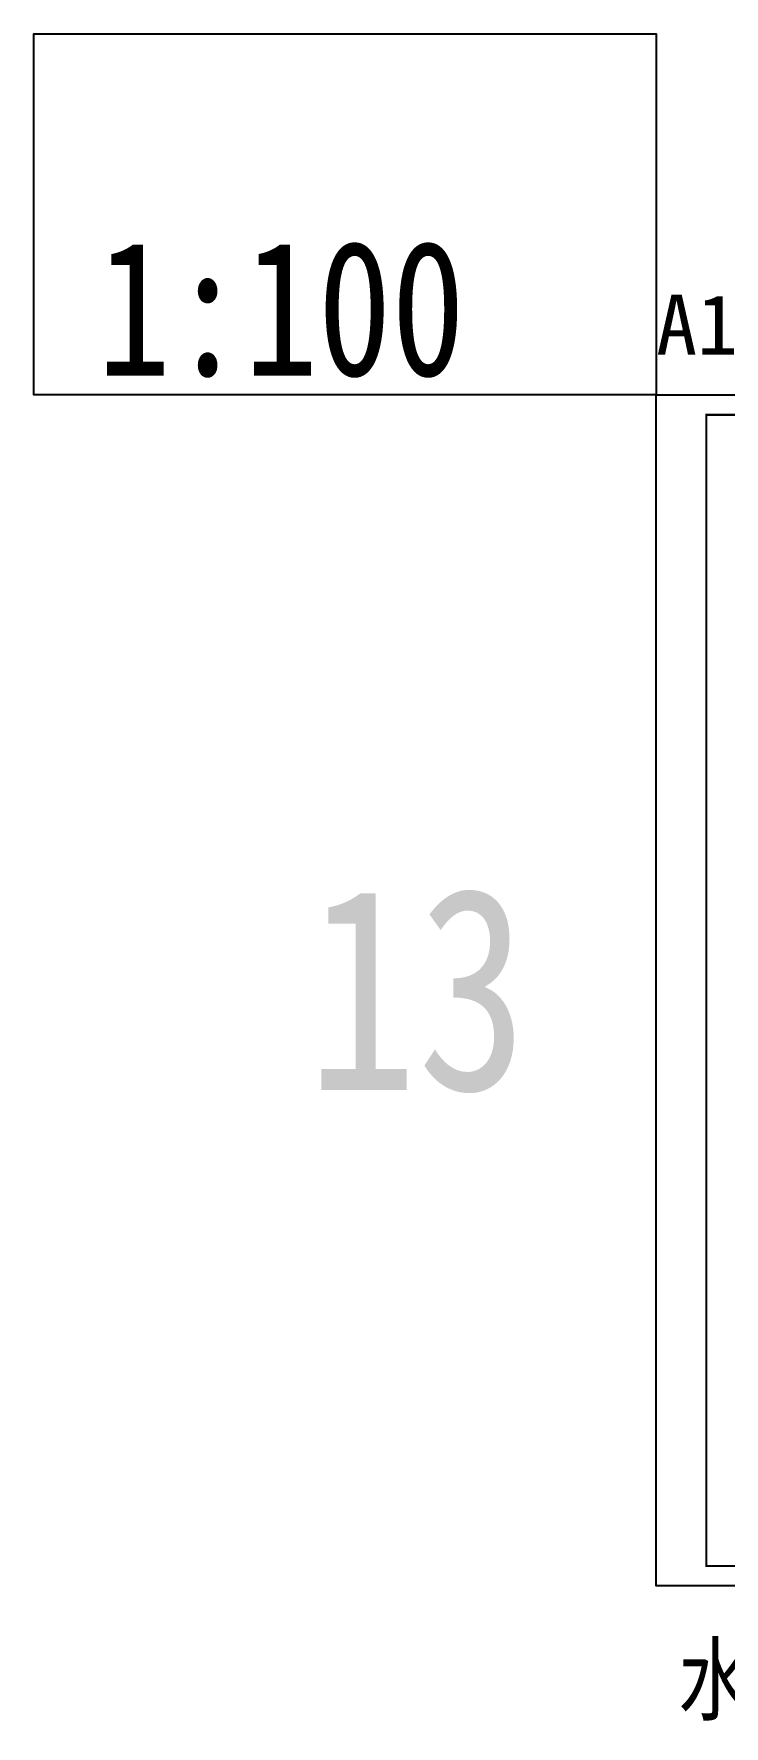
# Model space of a CAD drawing. Extents: x 27938 to 1042331, y -235042 to 1535213.
# Drawn here: x 783112 to 817499, y 353093 to 437487 of the extents above; entities that cross this region are included whole.
import ezdxf

# ---------------------------------------------------------------- set-up
doc = ezdxf.new("R2010")
doc.units = 0
doc.header["$LTSCALE"] = 1000
doc.header["$MEASUREMENT"] = 0
for name, color, linetype in [('text', 7, 'Continuous'), ('图框', 140, 'Continuous'), ('导图字', 7, 'Continuous')]:
    doc.layers.add(name, color=color, linetype=linetype)
doc.layers.add('yichutu', color=7, linetype='Continuous', true_color=0xffffff, plot=False)
doc.styles.add('_TCH_LABEL', font='simhei.ttf')
doc.styles.add('黑体', font='simhei.ttf')

# ---------------------------------------------------------------- blocks, each defined once
blk = doc.blocks.new('TK')
at = {"layer": '图框'}
blk.add_lwpolyline([(465375, 548714), (549475, 548714), (549475, 489314), (465375, 489314)], close=True, dxfattribs=at)
blk.add_lwpolyline([(465375, 548714), (549475, 548714), (549475, 489314), (465375, 489314)], close=True, dxfattribs=at)
at = {"layer": '图框', "const_width": 100}
blk.add_lwpolyline([(548475, 490314), (548475, 547714), (467875, 547714), (467875, 490314)], close=True, dxfattribs=at)
blk = doc.blocks.new('yct-841-594-84100-59399.9999999999-100-1000.0')
at = {"layer": 'yichutu', "color": 7, "true_color": 0xffffff}
blk.add_lwpolyline([(0, 0), (0, 59400), (84100, 59400), (84100, 0)], close=True, dxfattribs=at)
at = {"layer": 'yichutu', "color": 7, "true_color": 0xffffff, "style": '_TCH_LABEL'}
blk.add_text('A1 1:100', height=3000, dxfattribs=at).set_placement((0, 61400))

msp = doc.modelspace()

# ---------------------------------------------------------------- linework, layer by layer
at = {"layer": '图框', "color": 2}
msp.add_lwpolyline([(814111.9, 419486.7), (783111.9, 419486.7), (783111.9, 437486.7), (814111.9, 437486.7)], close=True, dxfattribs=at)

# ---------------------------------------------------------------- block references
msp.add_blockref('TK', (348736.9, -129226.9))
at = {"layer": 'yichutu'}
msp.add_blockref('yct-841-594-84100-59399.9999999999-100-1000.0', (814111.9, 360086.7), dxfattribs=at)

# ---------------------------------------------------------------- texts
at = {"layer": 'text', "color": 1, "style": '黑体', "width": 0.8}
msp.add_text('13', height=10094.18, dxfattribs=at).set_placement((796721.5, 384825.5))
at = {"layer": '图框', "color": 2, "style": '黑体', "width": 0.8}
msp.add_text('1:100', height=6729.45, dxfattribs=at).set_placement((786275, 420443.4))
at = {"layer": '导图字', "color": 1, "style": '黑体', "width": 0.8}
msp.add_text('水施_13_给排水系统原理图_A1', height=3364.726, dxfattribs=at).set_placement((815212.9, 353738.3))

doc.saveas('drawing.dxf')
